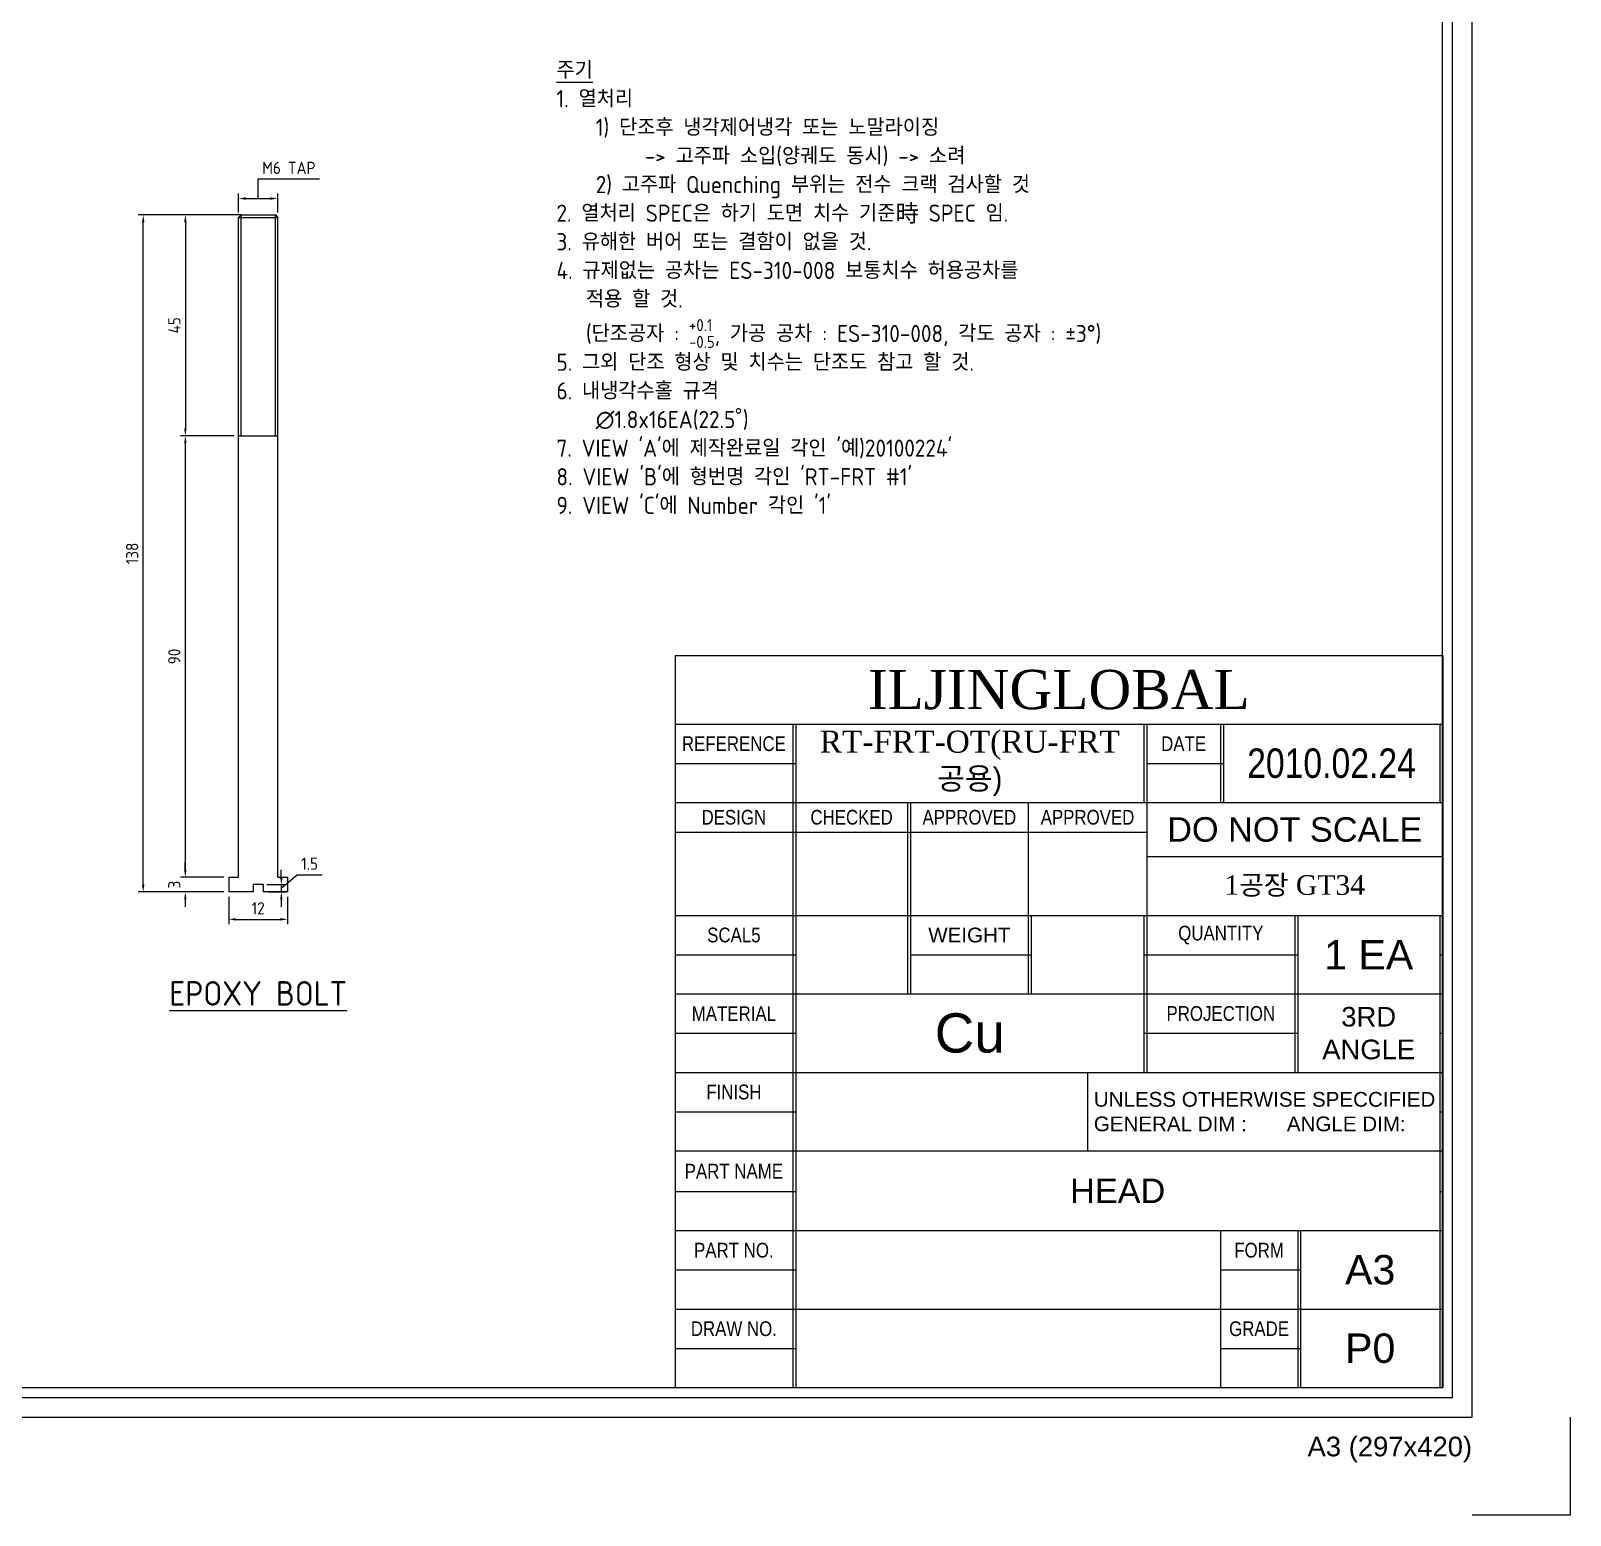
# Model space of a CAD drawing. Header units: inches. Extents: x 0 to 3212, y -602 to 1112.
# Drawn here: x 526.2 to 840, y 0 to 302.6 of the extents above; entities that cross this region are included whole.
import ezdxf

# ---------------------------------------------------------------- set-up
doc = ezdxf.new("R2010")
doc.units = ezdxf.units.IN
doc.layers.add('도면', color=3, linetype='Continuous')
doc.layers.add('도면 표제', color=7, linetype='Continuous')
doc.layers.add('도면 한계', color=6, linetype='Continuous', plot=False)
doc.styles.add('ISOCP', font='isocp.shx')
doc.styles.add('ISOCP_3.5', font='isocp.shx', dxfattribs={"height": 3.5, "bigfont": 'whgtxt.shx'})
doc.styles.get("Standard").update_dxf_attribs({"font": 'arial.ttf'})
doc.dimstyles.new('ILJINGLOBAL', dxfattribs={"dimtxt": 2.5, "dimasz": 1.5, "dimexe": 1, "dimexo": 1, "dimgap": 1, "dimtad": 1, "dimtoh": 1, "dimzin": 9, "dimdsep": 46, "dimtxsty": 'ISOCP', "dimcen": 0, "dimclrd": 1, "dimclre": 1, "dimclrt": 2, "dimazin": 2, "dimtm": 1e-09, "dimtfac": 1, "dimtofl": 0, "dimtmove": 1, "dimatfit": 3, "dimfxl": 1, "dimtolj": 1, "dimtzin": 0, "dimarcsym": 0})

# ---------------------------------------------------------------- blocks, each defined once
blk = doc.blocks.new('*T10')
at = {"layer": 'Defpoints', "color": 8, "linetype": 'ByBlock', "lineweight": 0, "transparency": 16777216}
for p, q in [((24.6, -14), (24.6, -36)), ((95.58, -14), (95.58, -30)), ((111.78, -14), (111.78, -30)), ((155.89, -14), (155.89, -30)), ((24, -22), (24.6, -22)), ((24, -22), (24, -30)), ((111.18, -22), (111.78, -22)), ((111.18, -22), (111.18, -30)), ((47.4, -30), (47.4, -36)), ((24.6, -53), (24.6, -149.24)), ((47.4, -53), (47.4, -69)), ((72.6, -53), (72.6, -69)), ((95.58, -53), (95.58, -85)), ((126.93, -53), (126.93, -85)), ((155.89, -53), (155.89, -149.24)), ((24, -61), (24.6, -61)), ((24, -61), (24, -69)), ((72, -61), (72.6, -61)), ((72, -61), (72, -69)), ((95.58, -61), (96.18, -61)), ((126.33, -61), (126.93, -61)), ((126.33, -61), (126.33, -69)), ((155.89, -61), (156.49, -61)), ((24, -77), (24.6, -77)), ((24, -77), (24, -85)), ((95.58, -77), (96.18, -77)), ((126.33, -77), (126.93, -77)), ((126.33, -77), (126.33, -85)), ((155.89, -77), (156.49, -77)), ((24, -93), (24.6, -93)), ((24, -93), (24, -101)), ((155.89, -93), (156.49, -93)), ((24, -109.24), (24.6, -109.24)), ((24, -109.24), (24, -117.24)), ((155.89, -109.24), (156.49, -109.24)), ((127.53, -117.24), (127.53, -149.24)), ((24, -125.24), (24.6, -125.24)), ((24, -125.24), (24, -133.24)), ((126.93, -125.24), (127.53, -125.24)), ((126.93, -125.24), (126.93, -133.24)), ((24, -141.24), (24.6, -141.24)), ((24, -141.24), (24, -149.24)), ((126.93, -141.24), (127.53, -141.24)), ((126.93, -141.24), (126.93, -149.24))]:
    blk.add_line(p, q, dxfattribs=at)
at = {"layer": '도면 표제', "color": 0, "linetype": 'ByBlock', "lineweight": -2, "transparency": 16777216}
for p, q in [((0, 0), (156.49, 0)), ((0, 0), (0, -61)), ((156.49, 0), (156.49, -53)), ((0, -14), (156.49, -14)), ((0, -22), (24, -22)), ((96.18, -22), (96.18, -53)), ((0, -30), (24, -30)), ((24, -30), (24, -53)), ((48, -30), (48, -69)), ((72, -30), (72, -53)), ((0, -36), (96.18, -36)), ((24.6, -36), (24.6, -53)), ((47.4, -36), (47.4, -53)), ((96.18, -41), (156.49, -41)), ((0, -53), (24, -53)), ((24.6, -53), (72, -53)), ((72.6, -53), (156.49, -53)), ((126.33, -53), (126.33, -61)), ((96.18, -61), (126.33, -61)), ((96.18, -61), (96.18, -69)), ((156.49, -61), (156.49, -69)), ((0, -69), (0, -149.24)), ((96.18, -69), (126.33, -69)), ((126.33, -69), (126.33, -77)), ((0, -77), (24, -77)), ((96.18, -77), (126.33, -77)), ((96.18, -77), (96.18, -85)), ((156.49, -77), (156.49, -85)), ((0, -85), (24, -85)), ((0, -93), (24, -93)), ((156.49, -93), (156.49, -101)), ((0, -101), (24, -101)), ((0, -109.24), (24, -109.24)), ((156.49, -109.24), (156.49, -149.24)), ((0, -117.24), (24, -117.24)), ((126.93, -117.24), (126.93, -125.24)), ((0, -125.24), (24, -125.24)), ((0, -133.24), (24, -133.24)), ((126.93, -133.24), (126.93, -141.24)), ((155.89, -133.24), (156.49, -133.24)), ((0, -141.24), (24, -141.24)), ((0, -149.24), (24, -149.24)), ((111.18, -149.24), (126.93, -149.24)), ((155.89, -149.24), (156.49, -149.24))]:
    blk.add_line(p, q, dxfattribs=at)
at = {"layer": '도면 표제', "color": 0, "lineweight": -2, "transparency": 16777216}
for p, q in [((24, -14), (24, -22)), ((96.18, -14), (96.18, -22)), ((111.18, -14), (111.18, -22)), ((96.18, -22), (111.18, -22)), ((24, -30), (156.49, -30)), ((24, -53), (24.6, -53)), ((24, -53), (24, -61)), ((72, -53), (72.6, -53)), ((72, -53), (72, -61)), ((96.18, -53), (96.18, -61)), ((156.49, -53), (156.49, -61)), ((0, -61), (24, -61)), ((0, -61), (0, -69)), ((48, -61), (72, -61)), ((0, -69), (96.18, -69)), ((24, -69), (24, -77)), ((96.18, -69), (96.18, -77)), ((126.33, -69), (156.49, -69)), ((156.49, -69), (156.49, -77)), ((24, -85), (156.49, -85)), ((24, -85), (24, -93)), ((84.09, -85), (84.09, -101)), ((156.49, -85), (156.49, -93)), ((24, -101), (156.49, -101)), ((24, -101), (24, -109.24)), ((156.49, -101), (156.49, -109.24)), ((24, -117.24), (156.49, -117.24)), ((24, -117.24), (24, -125.24)), ((111.18, -117.24), (111.18, -149.24)), ((111.18, -125.24), (126.93, -125.24)), ((24, -133.24), (155.89, -133.24)), ((24, -133.24), (24, -141.24)), ((111.18, -141.24), (126.93, -141.24)), ((24, -149.24), (111.18, -149.24)), ((126.93, -149.24), (155.89, -149.24))]:
    blk.add_line(p, q, dxfattribs=at)
at = {"layer": '도면 표제', "color": 0, "transparency": 16777216}
for s, insert, char_height, width, attachment_point in [('{\\fRomantic|b0|i0|c2|p2;ILJINGLOBAL}', (78.24, -7), 8, 156.246, 5), ('{\\fRomantic|b0|i0|c2|p2;RT-FRT-OT(RU-FRT \\fGulim|b0|i0|c129|p50;공용)}', (60.09, -22), 4.5, 70.7411, 5), ('{\\fArial Narrow|b0|i0|c0|p34;REFERENCE}', (12, -18), 3, 23.76, 5), ('{\\fArial Narrow|b0|i0|c0|p34;DATE}', (103.68, -18), 3, 14.76, 5), ('{\\fArial Narrow|b0|i0|c0|p34;2010.02.24}', (133.83, -22), 6, 43.8649, 5), ('{\\fArial Narrow|b0|i0|c0|p34;DESIGN}', (12, -33), 3, 23.76, 5), ('{\\fArial Narrow|b0|i0|c0|p34;CHECKED}', (36, -33), 3, 22.56, 5), ('{\\fArial Narrow|b0|i0|c0|p34;APPROVED}', (60, -33), 3, 23.76, 5), ('{\\fArial Narrow|b0|i0|c0|p34;APPROVED}', (84.09, -33), 3, 23.9411, 5), ('DO NOT SCALE', (126.33, -35.5), 5, 60.0649, 5), ('{\\fRomantic|b0|i0|c2|p2;1\\fGulim|b0|i0|c129|p50;공장\\fRomantic|b0|i0|c2|p2; GT34}', (126.33, -47), 4, 60.0649, 5), ('{\\fArial Narrow|b0|i0|c0|p34;SCAL5}', (12, -57), 3, 23.76, 5), ('WEIGHT', (60, -57), 3, 23.76, 5), ('{\\fArial Narrow|b0|i0|c0|p34;QUANTITY}', (111.26, -57), 3, 29.91, 5), ('1 EA', (141.41, -61), 6, 28.7149, 5), ('{\\fArial Narrow|b0|i0|c0|p34;MATERIAL}', (12, -73), 3, 23.76, 5), ('{\\fArial Narrow|b0|i0|c0|p34;PROJECTION}', (111.26, -73), 3, 29.91, 5), ('3RD\\PANGLE', (141.41, -77), 4, 28.7149, 5), ('Cu', (60.09, -77), 8, 70.7411, 5), ('{\\fArial Narrow|b0|i0|c0|p34;FINISH}', (12, -89), 3, 23.76, 5), (' UNLESS OTHERWISE SPECCIFIED\\P GENERAL DIM :       ANGLE DIM:', (84.21, -93), 3, 71.5554, 4), ('{\\fArial Narrow|b0|i0|c0|p34;PART NAME}', (12, -105.12), 3, 23.76, 5), ('HEAD', (90.24, -109.12), 5, 131.046, 5), ('{\\fArial Narrow|b0|i0|c0|p34;PART NO.}', (12, -121.24), 3, 23.76, 5), ('{\\fArial Narrow|b0|i0|c0|p34;FORM}', (119.06, -121.24), 3, 15.51, 5), ('A3', (141.71, -125.24), 6, 28.1149, 5), ('{\\fArial Narrow|b0|i0|c0|p34;DRAW NO.}', (12, -137.24), 3, 23.76, 5), ('{\\fArial Narrow|b0|i0|c0|p34;GRADE}', (119.06, -137.24), 3, 15.51, 5), ('P0', (141.71, -141.24), 6, 28.1149, 5)]:
    blk.add_mtext(s, dxfattribs=dict(at, insert=insert, char_height=char_height, width=width, attachment_point=attachment_point))
blk = doc.blocks.new('*D122')
at = {"color": 1, "lineweight": -2, "transparency": 16777216}
for p, q in [((568.05, 265.03), (556.7, 265.03)), ((557.7, 263.53), (557.7, 221.53)), ((567.55, 220.03), (556.7, 220.03))]:
    blk.add_line(p, q, dxfattribs=at)
at = {"color": 1, "transparency": 16777216}
for points in [[(557.45, 263.53), (557.95, 263.53), (557.7, 265.03)], [(557.45, 221.53), (557.95, 221.53), (557.7, 220.03)]]:
    blk.add_solid(points, dxfattribs=at)
at = {"layer": 'Defpoints', "color": 0, "transparency": 16777216}
for p in [(569.05, 265.03), (557.7, 220.03), (568.55, 220.03)]:
    blk.add_point(p, dxfattribs=at)
at = {"color": 2, "transparency": 16777216, "insert": (555.45, 242.53), "char_height": 2.5, "attachment_point": 5, "rotation": 90, "style": 'ISOCP'}
blk.add_mtext('\\A1;45', dxfattribs=at)
blk = doc.blocks.new('*D123')
at = {"color": 1, "lineweight": -2, "transparency": 16777216}
for p, q in [((567.55, 220.03), (556.69, 220.03)), ((557.69, 218.53), (557.69, 131.53)), ((565.55, 130.03), (556.69, 130.03))]:
    blk.add_line(p, q, dxfattribs=at)
at = {"color": 1, "transparency": 16777216}
for points in [[(557.44, 218.53), (557.94, 218.53), (557.69, 220.03)], [(557.44, 131.53), (557.94, 131.53), (557.69, 130.03)]]:
    blk.add_solid(points, dxfattribs=at)
at = {"layer": 'Defpoints', "color": 0, "transparency": 16777216}
for p in [(568.55, 220.03), (557.69, 130.03), (566.55, 130.03)]:
    blk.add_point(p, dxfattribs=at)
at = {"color": 2, "transparency": 16777216, "insert": (555.44, 175.03), "char_height": 2.5, "attachment_point": 5, "rotation": 90, "style": 'ISOCP'}
blk.add_mtext('\\A1;90', dxfattribs=at)
blk = doc.blocks.new('*D124')
at = {"color": 1, "lineweight": -2, "transparency": 16777216}
for p, q in [((557.69, 131.53), (557.69, 133.03)), ((565.55, 130.03), (556.69, 130.03)), ((564.05, 127.03), (556.69, 127.03)), ((557.69, 125.53), (557.69, 124.03))]:
    blk.add_line(p, q, dxfattribs=at)
at = {"color": 1, "transparency": 16777216}
for points in [[(557.44, 131.53), (557.94, 131.53), (557.69, 130.03)], [(557.44, 125.53), (557.94, 125.53), (557.69, 127.03)]]:
    blk.add_solid(points, dxfattribs=at)
at = {"layer": 'Defpoints', "color": 0, "transparency": 16777216}
for p in [(557.69, 130.03), (566.55, 130.03), (565.05, 127.03)]:
    blk.add_point(p, dxfattribs=at)
at = {"color": 2, "transparency": 16777216, "insert": (555.44, 128.53), "char_height": 2.5, "attachment_point": 5, "rotation": 90, "style": 'ISOCP'}
blk.add_mtext('\\A1;3', dxfattribs=at)
blk = doc.blocks.new('*D84')
at = {"color": 1, "lineweight": -2, "transparency": 16777216}
for p, q in [((569.05, 265.03), (548.11, 265.03)), ((549.11, 128.53), (549.11, 263.53)), ((565.55, 127.03), (548.11, 127.03))]:
    blk.add_line(p, q, dxfattribs=at)
at = {"color": 1, "transparency": 16777216}
for points in [[(548.86, 263.53), (549.36, 263.53), (549.11, 265.03)], [(548.86, 128.53), (549.36, 128.53), (549.11, 127.03)]]:
    blk.add_solid(points, dxfattribs=at)
at = {"layer": 'Defpoints', "color": 0, "transparency": 16777216}
for p in [(549.11, 265.03), (570.05, 265.03), (566.55, 127.03)]:
    blk.add_point(p, dxfattribs=at)
at = {"color": 2, "transparency": 16777216, "insert": (546.86, 196.03), "char_height": 2.5, "attachment_point": 5, "rotation": 90, "style": 'ISOCP'}
blk.add_mtext('\\A1;138', dxfattribs=at)
blk = doc.blocks.new('*D85')
at = {"color": 1, "lineweight": -2, "transparency": 16777216}
for p, q in [((566.55, 126.03), (566.55, 120.45)), ((578.55, 126.03), (578.55, 120.45)), ((568.05, 121.45), (577.05, 121.45))]:
    blk.add_line(p, q, dxfattribs=at)
at = {"color": 1, "transparency": 16777216}
for points in [[(568.05, 121.7), (568.05, 121.2), (566.55, 121.45)], [(577.05, 121.7), (577.05, 121.2), (578.55, 121.45)]]:
    blk.add_solid(points, dxfattribs=at)
at = {"layer": 'Defpoints', "color": 0, "transparency": 16777216}
for p in [(566.55, 127.03), (578.55, 127.03), (578.55, 121.45)]:
    blk.add_point(p, dxfattribs=at)
at = {"color": 2, "transparency": 16777216, "insert": (572.55, 123.7), "char_height": 2.5, "attachment_point": 5, "style": 'ISOCP'}
blk.add_mtext('\\A1;12', dxfattribs=at)
blk = doc.blocks.new('*D86')
at = {"color": 1, "lineweight": -2, "transparency": 16777216}
for p, q in [((577.26, 130.03), (577.26, 131.53)), ((577.26, 127.78), (580.48, 130.55)), ((580.48, 130.55), (585.58, 130.55)), ((574.3, 128.53), (578.26, 128.53)), ((574.55, 127.03), (578.26, 127.03)), ((577.26, 128.53), (577.26, 127.03)), ((577.26, 125.53), (577.26, 124.03))]:
    blk.add_line(p, q, dxfattribs=at)
at = {"color": 1, "transparency": 16777216}
for points in [[(577.01, 130.03), (577.51, 130.03), (577.26, 128.53)], [(577.01, 125.53), (577.51, 125.53), (577.26, 127.03)]]:
    blk.add_solid(points, dxfattribs=at)
at = {"layer": 'Defpoints', "color": 0, "transparency": 16777216}
for p in [(573.3, 128.53), (573.55, 127.03), (577.26, 127.03)]:
    blk.add_point(p, dxfattribs=at)
at = {"color": 2, "transparency": 16777216, "insert": (583.03, 132.8), "char_height": 2.5, "attachment_point": 5, "style": 'ISOCP'}
blk.add_mtext('\\A1;1.5', dxfattribs=at)
blk = doc.blocks.new('*D87')
at = {"color": 1, "lineweight": -2, "transparency": 16777216}
for p, q in [((572.55, 268.37), (572.55, 272.37)), ((572.55, 272.37), (585.05, 272.37)), ((568.55, 265.53), (568.55, 269.37)), ((570.05, 268.37), (575.05, 268.37)), ((576.55, 265.53), (576.55, 269.37))]:
    blk.add_line(p, q, dxfattribs=at)
at = {"color": 1, "transparency": 16777216}
for points in [[(570.05, 268.62), (570.05, 268.12), (568.55, 268.37)], [(575.05, 268.62), (575.05, 268.12), (576.55, 268.37)]]:
    blk.add_solid(points, dxfattribs=at)
at = {"layer": 'Defpoints', "color": 0, "transparency": 16777216}
for p in [(576.55, 268.37), (568.55, 264.53), (576.55, 264.53)]:
    blk.add_point(p, dxfattribs=at)
at = {"color": 2, "transparency": 16777216, "insert": (578.8, 274.62), "char_height": 2.5, "attachment_point": 5, "style": 'ISOCP'}
blk.add_mtext('\\A1;M6 TAP', dxfattribs=at)

msp = doc.modelspace()

# ---------------------------------------------------------------- linework, layer by layer
for p, q in [((568.5452, 264.5256), (569.0452, 265.0256)), ((568.5452, 130.0256), (568.5452, 264.5256)), ((569.0452, 265.0256), (576.0452, 265.0256)), ((576.0452, 265.0256), (576.5452, 264.5256)), ((576.5452, 130.0256), (576.5452, 264.5256)), ((566.5452, 130.0256), (568.5452, 130.0256)), ((576.5452, 130.0256), (578.5452, 130.0256)), ((571.5452, 127.0256), (566.5452, 127.0256)), ((573.5452, 128.5256), (571.5452, 128.5256)), ((578.5452, 127.0256), (573.5452, 127.0256))]:
    msp.add_line(p, q)
at = {"color": 1}
for p, q in [((568.5452, 264.5256), (576.5452, 264.5256)), ((569.0452, 220.0256), (569.0452, 265.0256)), ((576.0452, 220.0256), (576.0452, 265.0256)), ((568.5452, 220.0256), (576.5452, 220.0256))]:
    msp.add_line(p, q, dxfattribs=at)
at = {"ltscale": 10}
for p, q in [((566.5452, 130.0256), (566.5452, 127.0256)), ((578.5452, 130.0256), (578.5452, 127.0256)), ((571.5452, 128.5256), (571.5452, 127.0256)), ((573.5452, 128.5256), (573.5452, 127.0256))]:
    msp.add_line(p, q, dxfattribs=at)
at = {"layer": '도면'}
for points in [[(820, 20), (820, 574), (20, 574), (20, 20)], [(816, 24), (816, 570), (24, 570), (24, 24)], [(814, 26), (814, 568), (26, 568), (26, 26)]]:
    msp.add_lwpolyline(points, close=True, dxfattribs=at)
at = {"layer": '도면 한계'}
msp.add_lwpolyline([(840, 20), (840, 0), (820, 0)], dxfattribs=at)

# ---------------------------------------------------------------- block references
msp.add_blockref('*T10', (657.514, 175.24))

# ---------------------------------------------------------------- texts
at = {"insert": (572.5452, 108.8576), "char_height": 5, "attachment_point": 2, "style": 'ISOCP'}
msp.add_mtext_dynamic_auto_height_columns('{\\LEPOXY BOLT}', width=79.158904, gutter_width=1, height=0, count=1, dxfattribs=at)
at = {"layer": '도면 표제', "insert": (633.3485, 296.309), "char_height": 3.5, "width": 349.567944, "attachment_point": 1, "style": 'ISOCP_3.5'}
msp.add_mtext("\\A1;{\\L주기}\\P{\\C0;1. 열처리\\P    1) 단조후 냉각제어냉각 또는 노말라이징 \\P         -> 고주파 소입(양궤도 동시) -> 소려\\P    2) }고주파 Quenching 부위는 전수 크랙 검사할 것{\\C0;\\P2. }열처리 SPEC은 하기 도면 치수 기준{\\fGulim|b0|i0|c129|p50;時} SPEC 임.\\P{\\C0;3. 유해한 버어 또는 결함이 없을 것.\\P4. 규제없는 공차는 ES-310-008 보통치수 허용공차를 \\P   적용 할 것.\\P   (단조공자 : \\H0.7x;\\S+0.1^ -0.5;\\H1.4286x;, 가공 공차 : ES-310-008, 각도 공자 : ±3°)\\P5. 그외 단조 형상 및 치수는 단조도 참고 할 것.\\P}6. 내냉각수홀 규격\\P    ∅1.8x16EA(22.5{\\fGulim|b0|i0|c129|p50;˚})\\P7. VIEW 'A'에 제작완료일 각인 '예)20100224'\\P8. VIEW 'B'에 형번명 각인 'RT-FRT #1'\\P9. VIEW 'C'에 Number 각인 '1'", dxfattribs=at)
at = {"layer": '도면 표제', "insert": (820, 16), "char_height": 4, "width": 62.745295, "attachment_point": 3}
msp.add_mtext('A3 (297x420)', dxfattribs=at)

# ---------------------------------------------------------------- dimensions: what is measured, and where the dimension line sits
dim = msp.add_linear_dim(base=(576.5452, 268.3661), p1=(568.5452, 264.5256), p2=(576.5452, 264.5256), text='M6 TAP', dimstyle='ILJINGLOBAL')
dim.commit()
dim.dimension.update_dxf_attribs({"geometry": '*D87', "text_midpoint": (573.5452, 274.6161)})
for base, p1, p2, picture, middle in [((549.11, 265.0256), (566.5452, 127.0256), (570.0452, 265.0256), '*D84', (546.86, 196.0256)), ((557.7026, 220.0256), (569.0452, 265.0256), (568.5452, 220.0256), '*D122', (555.4526, 242.5256)), ((557.689, 130.0256), (568.5452, 220.0256), (566.5452, 130.0256), '*D123', (555.439, 175.0256))]:
    dim = msp.add_linear_dim(base=base, p1=p1, p2=p2, angle=90, dimstyle='ILJINGLOBAL')
    dim.commit()
    dim.dimension.update_dxf_attribs({"geometry": picture, "text_midpoint": middle})
for base, p1, p2, picture, middle in [((557.689, 130.0256), (565.0452, 127.0256), (566.5452, 130.0256), '*D124', (557.689, 128.5256)), ((577.2579, 127.0256), (573.2952, 128.5256), (573.5452, 127.0256), '*D86', (581.4781, 130.5544))]:
    dim = msp.add_linear_dim(base=base, p1=p1, p2=p2, angle=90, dimstyle='ILJINGLOBAL')
    dim.commit()
    dim.dimension.update_dxf_attribs({"geometry": picture, "text_midpoint": middle, "dimtype": 160})
dim = msp.add_linear_dim(base=(578.5452, 121.4496), p1=(566.5452, 127.0256), p2=(578.5452, 127.0256), dimstyle='ILJINGLOBAL')
dim.commit()
dim.dimension.update_dxf_attribs({"geometry": '*D85', "text_midpoint": (572.5452, 123.6998)})

doc.saveas('drawing.dxf')
